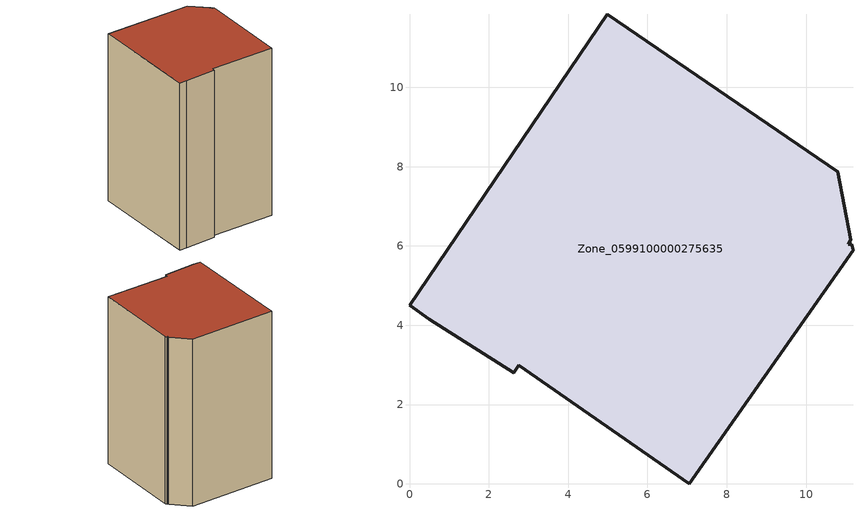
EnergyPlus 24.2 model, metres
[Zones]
Zone_0599100000275635
 floor ground (C_G): 10.79,7.87 11.13,6.15 11.06,6.05 11.15,6.05 11.19,5.89 7.06,0 2.76,2.99 2.63,2.81 0.49,4.16 0,4.51 4.99,11.85 z0
 wall outside (C_F): 0.49,4.16 2.63,2.81 2.76,2.99 7.06,0 11.19,5.89 11.15,6.05 11.06,6.05 11.13,6.15 10.79,7.87 4.99,11.85 0,4.51 0.49,4.16 z0:13.87
 roof outside (C_R): 11.13,6.15 10.79,7.87 4.99,11.85 0,4.51 0.49,4.16 2.63,2.81 2.76,2.99 7.06,0 11.19,5.89 11.15,6.05 11.06,6.05 z13.87
[BUILDING]
Pand.0599100000275635: North Axis=0; Terrain=City; Loads Convergence Tolerance Value=0.04; Temperature Convergence Tolerance Value=0.4; Solar Distribution=FullExterior; Maximum Number of Warmup Days=25; Minimum Number of Warmup Days=1
[Site:Location]
Rotterdam.The.Hague.AP_ZH_NLD Design_Conditions: Latitude=51.96; Longitude=4.45; Time Zone=1; Elevation=-4.5
[SITE:GROUNDTEMPERATURE:BUILDINGSURFACE]
18, 18, 18, 18, 18, 18, 18, 18, 18, 18, 18, 18
[MATERIAL] Thermal Absorptance=0.9; Solar Absorptance=0.7; Visible Absorptance=0.7
Name | Roughness | Thickness | Conductivity | Density | Specific Heat
G.TC.1946 | MediumSmooth | 0.15 | 1 | 540 | 1210
F.TC.1946 | Rough | 0.3 | 0.857143 | 1920 | 840
R.TC.1946 | MediumRough | 0.2 | 0.909091 | 1500 | 1000
[CONSTRUCTION]
C_G: G.TC.1946
C_F: F.TC.1946
C_R: R.TC.1946
[ZONE]
Zone_0599100000275635: Type=1; Multiplier=1; Ceiling Height=Autocalculate; Volume=Autocalculate; Floor Area=autocalculate; Part of Total Floor Area=Yes
[ZONEINFILTRATION:DESIGNFLOWRATE]
Infil_Zone_0599100000275635: Zone or ZoneList or Space or SpaceList=Zone_0599100000275635; Schedule=AlwaysOn; Design Flow Rate Calculation Method=Flow/Area; Flow Rate per Floor Area=0.003; Constant Term Coefficient=1; Temperature Term Coefficient=0; Velocity Term Coefficient=0; Velocity Squared Term Coefficient=0
[HVACTEMPLATE:ZONE:IDEALLOADSAIRSYSTEM]
Zone_0599100000275635: Maximum Heating Supply Air Temperature=50; Minimum Cooling Supply Air Temperature=13; Maximum Heating Supply Air Humidity Ratio=0.0156; Minimum Cooling Supply Air Humidity Ratio=0.0077; Heating Limit=NoLimit; Cooling Limit=NoLimit; Dehumidification Control Type=ConstantSensibleHeatRatio; Cooling Sensible Heat Ratio=0.7; Dehumidification Setpoint=60; Humidification Control Type=None; Humidification Setpoint=30; Outdoor Air Method=None; Outdoor Air Flow Rate per Person=0.00944; Outdoor Air Flow Rate per Zone Floor Area=0; Outdoor Air Flow Rate per Zone=0; Demand Controlled Ventilation Type=None; Outdoor Air Economizer Type=NoEconomizer; Heat Recovery Type=None; Sensible Heat Recovery Effectiveness=0.7; Latent Heat Recovery Effectiveness=0.65
[ZONECONTROL:THERMOSTAT]
ThermostatControl_Zone_0599100000275635: Zone or ZoneList=Zone_0599100000275635; Control Type Schedule=DualSetpointControlType; Control 1=Thermostat_Zone_0599100000275635; Temperature Difference Between Cutout And Setpoint=0
[THERMOSTATSETPOINT:DUALSETPOINT]
Thermostat_Zone_0599100000275635: Heating Setpoint Temperature Schedule=HeatingSetpoint_Zone_0599100000275635; Cooling Setpoint Temperature Schedule=CoolingSetpoint_Zone_0599100000275635
[SCHEDULE:COMPACT]
HeatingSetpoint_Zone_0599100000275635: Through: 12/31, For: AllDays, Until: 24:00, 21
CoolingSetpoint_Zone_0599100000275635: Through: 12/31, For: AllDays, Until: 24:00, 24
DualSetpointControlType: Through: 12/31, For: AllDays, Until: 24:00, 4
AlwaysOn: Through: 12/31, For: AllDays, Until: 24:00, 1
